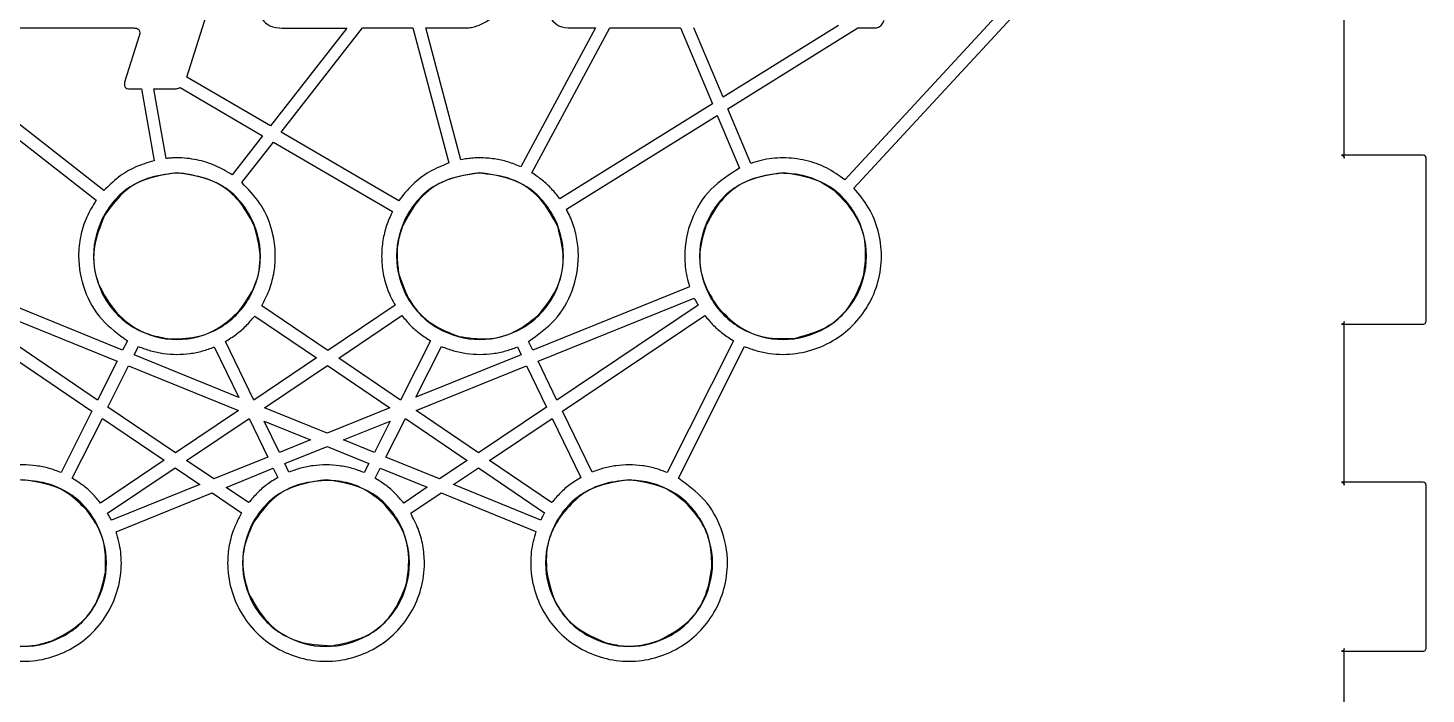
# Model space of a CAD drawing. Extents: x 1 to 406, y -9689 to -9382.
# Drawn here: x 275.3 to 326.6, y -9470.6 to -9446.2 of the extents above; entities that cross this region are included whole.
import ezdxf

# ---------------------------------------------------------------- set-up
doc = ezdxf.new("R2010")
doc.units = 0
doc.layers.get('0').update_dxf_attribs({"linetype": 'CONTINUOUS'})

msp = doc.modelspace()

# ---------------------------------------------------------------- linework, layer by layer
at = {"color": 7}
for points in [[(284.654731, -9446.177005), (287.01841, -9446.177005), (284.215997, -9449.769552), (281.153135, -9447.976897), (282.087445, -9445.025139), (283.200555, -9445.025139), (284.468179, -9441.124601)], [(312.994596, -9442.830442), (313.51601, -9442.830442), (305.286029, -9451.745069)], [(305.620386, -9452.05306), (314.137178, -9442.830367), (314.673581, -9442.830367)], [(323.60749, -9450.9492), (323.60749, -9444.9492)], [(278.108887, -9452.144637), (273.505552, -9448.543825), (274.914758, -9446.176526)], [(274.914758, -9446.176526), (279.211136, -9446.176526)], [(288.923204, -9452.52238), (284.614422, -9450.001086), (287.597702, -9446.175997)], [(287.597702, -9446.175997), (289.446687, -9446.175997), (290.765469, -9451.130217)], [(291.204719, -9451.011826), (289.917458, -9446.175947), (291.342178, -9446.175947)], [(295.256152, -9446.176463), (296.143953, -9446.176463), (293.401999, -9451.271242)], [(293.803526, -9451.487314), (296.662266, -9446.176526)], [(296.662266, -9446.176526), (299.261075, -9446.176526), (300.431028, -9448.960337), (294.830336, -9452.443844)], [(305.055027, -9446.085023), (300.823763, -9448.716902), (299.753542, -9446.173388)], [(301.843345, -9451.143555), (301.001536, -9449.141609), (305.770238, -9446.176415), (306.365551, -9446.176415)], [(279.406478, -9446.459197), (278.879377, -9448.127313)], [(279.064901, -9448.409983), (279.48658, -9448.409983), (279.948569, -9451.045997)], [(280.395559, -9450.965371), (279.947524, -9448.409972), (280.743859, -9448.409972)], [(280.905088, -9448.359339), (283.932811, -9450.131841), (282.815049, -9451.565345)], [(273.27093, -9448.938115), (277.824656, -9452.50069)], [(295.076833, -9452.828318), (300.610863, -9449.38615)], [(300.610863, -9449.38615), (301.423732, -9451.319881)], [(283.173168, -9451.848532), (284.331236, -9450.364386)], [(284.331236, -9450.364386), (288.693244, -9452.916168)], [(326.50593, -9450.8477), (323.50593, -9450.8477)], [(326.60749, -9456.9492), (326.60749, -9450.9492)], [(278.970323, -9457.655413), (278.79824, -9457.998028), (273.097814, -9455.679823)], [(299.595421, -9455.672589), (293.84125, -9457.998028), (293.68622, -9457.679699)], [(272.925215, -9456.101502), (278.593085, -9458.406272), (277.8784, -9459.832024), (272.783105, -9456.369702)], [(288.788327, -9456.3542), (286.319746, -9458.01353), (283.898706, -9456.368152)], [(299.903928, -9456.353685), (294.730086, -9459.829958), (294.040722, -9458.408338), (299.766985, -9456.09375)], [(272.527306, -9456.746956), (277.673245, -9460.24235), (276.544631, -9462.493375)], [(283.642907, -9456.746956), (285.911502, -9458.287431), (283.614485, -9459.829973), (282.570103, -9457.680234)], [(290.085407, -9457.655437), (288.993485, -9459.832048), (286.725922, -9458.28899), (289.043095, -9456.733012)], [(296.01476, -9462.476823), (294.931106, -9460.244401), (300.157661, -9456.731954)], [(323.50593, -9457.0508), (326.50593, -9457.0508)], [(323.60749, -9462.9492), (323.60749, -9456.9492)], [(282.160827, -9457.881254), (283.059995, -9459.732694), (279.221986, -9458.169999), (279.375984, -9457.863685)], [(293.276944, -9457.881267), (293.417504, -9458.170139), (289.556241, -9459.728702), (290.491583, -9457.864215)], [(301.201008, -9457.655413), (298.774798, -9462.492843)], [(299.18202, -9462.700472), (301.607194, -9457.864074)], [(276.951324, -9462.700602), (278.0541, -9460.502285)], [(278.0541, -9460.502285), (280.321661, -9462.043276), (277.990539, -9463.610107)], [(294.534231, -9463.596672), (292.251168, -9462.045343), (294.550251, -9460.502285)], [(294.550251, -9460.502285), (295.604968, -9462.675279)], [(284.899677, -9462.476852), (284.747748, -9462.16421), (286.294423, -9461.539441)], [(286.294423, -9461.539441), (287.825596, -9462.162143), (287.659715, -9462.493388)], [(278.246854, -9463.987871), (280.729905, -9462.320274)], [(280.729905, -9462.320274), (281.63011, -9462.931604), (278.384313, -9464.243155)], [(283.42018, -9463.595174), (282.594908, -9463.035517), (284.323484, -9462.336334)], [(284.323484, -9462.336334), (284.488848, -9462.67585)], [(288.066409, -9462.700086), (288.249345, -9462.334218)], [(288.249345, -9462.334218), (289.966035, -9463.0334), (289.106656, -9463.61011)], [(294.133739, -9464.236434), (290.930833, -9462.933673), (291.84499, -9462.320274)], [(291.84499, -9462.320274), (294.276881, -9463.972369)], [(326.50593, -9462.8477), (323.50593, -9462.8477)], [(326.60749, -9468.9492), (326.60749, -9462.9492)], [(278.558472, -9464.665726), (282.085389, -9463.24049), (283.161809, -9463.972229)], [(289.362981, -9463.986697), (290.476091, -9463.24049), (293.959082, -9464.656942)], [(323.50593, -9469.0508), (326.50593, -9469.0508)], [(323.60749, -9474.9492), (323.60749, -9468.9492)]]:
    msp.add_lwpolyline(points, dxfattribs=at)
for points in [[(280.905088, -9448.359328)], [(280.746732, -9451.507097)], [(280.790368, -9451.489381)], [(291.824826, -9451.504399)], [(291.90545, -9451.489381)], [(302.963136, -9451.506206)], [(303.021051, -9451.489381)], [(283.642907, -9456.746956)], [(279.016831, -9458.580955), (283.042427, -9460.217548), (280.731974, -9461.770425), (278.259255, -9460.090943)], [(286.317677, -9458.564948), (288.601259, -9460.115758), (286.294423, -9461.047483), (284.007225, -9460.117824)], [(293.616457, -9458.580955), (294.349229, -9460.088874), (291.84499, -9461.770425), (289.56399, -9460.219615)], [(283.4331, -9460.502814), (284.12453, -9461.92495), (282.140155, -9462.725417), (281.138149, -9462.045872)], [(283.989656, -9460.603065), (285.68671, -9461.294495), (284.548276, -9461.753899)], [(288.606945, -9460.603065), (288.030751, -9461.751833), (286.900073, -9461.292945)], [(289.169185, -9460.502814), (291.436746, -9462.043806), (290.421304, -9462.727484), (288.4545, -9461.9265)], [(286.232923, -9462.778924)], [(286.257217, -9462.756982)], [(297.332329, -9462.768084)], [(297.3723, -9462.756982)]]:
    msp.add_lwpolyline(points, close=True, dxfattribs=at)
for points, knots in [([(283.88372, -9445.065446), (283.873805, -9445.102093), (283.853033, -9445.178866), (283.838119, -9445.303517), (283.828593, -9445.529826), (283.872683, -9445.854102), (284.213649, -9446.153259), (284.496963, -9446.168512), (284.654731, -9446.177005)], [0, 0, 0, 0, 0.113797, 0.238393, 0.375009, 0.796739, 1.165156, 1.628127, 1.628127, 1.628127, 1.628127]), ([(291.342178, -9446.175947), (291.408216, -9446.172942), (291.543219, -9446.166799), (291.746771, -9446.118353), (292.021783, -9446.016464), (292.343828, -9445.827135), (292.652595, -9445.487595), (292.760947, -9445.207837), (292.816505, -9445.064387)], [0, 0, 0, 0, 0.197955, 0.404685, 0.624312, 1.076871, 1.512315, 1.97057, 1.97057, 1.97057, 1.97057]), ([(294.485137, -9445.064903), (294.475257, -9445.101543), (294.45456, -9445.178301), (294.439962, -9445.302969), (294.430626, -9445.529244), (294.474462, -9445.853437), (294.815189, -9446.152731), (295.098418, -9446.167974), (295.256152, -9446.176463)], [0, 0, 0, 0, 0.113743, 0.238284, 0.374939, 0.796597, 1.164845, 1.627689, 1.627689, 1.627689, 1.627689]), ([(279.211136, -9446.176526), (279.252125, -9446.178412), (279.324502, -9446.181743), (279.414375, -9446.250602), (279.428393, -9446.330374), (279.424407, -9446.386766), (279.41756, -9446.42265), (279.410271, -9446.446685), (279.406478, -9446.459197)], [0, 0, 0, 0, 0.120971, 0.213602, 0.313913, 0.347724, 0.383847, 0.423064, 0.423064, 0.423064, 0.423064]), ([(306.365551, -9446.176415), (306.421165, -9446.171409), (306.528416, -9446.161756), (306.664926, -9446.052339), (306.70521, -9445.949031), (306.726768, -9445.893745)], [0, 0, 0, 0, 0.164635, 0.317491, 0.493467, 0.493467, 0.493467, 0.493467]), ([(278.879377, -9448.127313), (278.875464, -9448.140157), (278.867733, -9448.165532), (278.861292, -9448.204822), (278.857653, -9448.262232), (278.870853, -9448.340413), (278.957013, -9448.405177), (279.025843, -9448.408243), (279.064901, -9448.409983)], [0, 0, 0, 0, 0.040261, 0.079533, 0.118895, 0.213797, 0.301772, 0.417182, 0.417182, 0.417182, 0.417182]), ([(280.743859, -9448.409972), (280.763574, -9448.406287), (280.801615, -9448.399178), (280.8558, -9448.382325), (280.888895, -9448.366884), (280.905088, -9448.359328)], [0, 0, 0, 0, 0.060144, 0.116051, 0.169618, 0.169618, 0.169618, 0.169618]), ([(323.50593, -9450.8477), (323.523472, -9450.85036), (323.558217, -9450.855627), (323.599263, -9450.895524), (323.604699, -9450.930989), (323.60749, -9450.9492)], [0, 0, 0, 0, 0.052363, 0.103712, 0.157913, 0.157913, 0.157913, 0.157913]), ([(326.60749, -9450.9492), (326.604845, -9450.931611), (326.599614, -9450.89683), (326.559612, -9450.855832), (326.524152, -9450.85046), (326.50593, -9450.8477)], [0, 0, 0, 0, 0.052477, 0.103769, 0.15799, 0.15799, 0.15799, 0.15799]), ([(279.948569, -9451.045997), (279.714514, -9451.117607), (279.249952, -9451.25974), (278.621246, -9451.637893), (278.279395, -9451.975997), (278.108887, -9452.144637)], [0, 0, 0, 0, 0.732559, 1.454015, 2.171962, 2.171962, 2.171962, 2.171962]), ([(282.815049, -9451.565345), (282.614186, -9451.444602), (282.209165, -9451.201137), (281.517329, -9450.993004), (280.990592, -9450.937627), (280.657841, -9450.94454), (280.526143, -9450.95224), (280.43899, -9450.961004), (280.395559, -9450.965371)], [0, 0, 0, 0, 0.700809, 1.413108, 2.146703, 2.279583, 2.411398, 2.542339, 2.542339, 2.542339, 2.542339]), ([(290.765469, -9451.130217), (290.521739, -9451.229802), (290.036884, -9451.427908), (289.404078, -9451.90737), (289.083427, -9452.317464), (288.923204, -9452.52238)], [0, 0, 0, 0, 0.787797, 1.567171, 2.345546, 2.345546, 2.345546, 2.345546]), ([(293.401999, -9451.271242), (293.246136, -9451.207179), (292.931933, -9451.078033), (292.426738, -9450.969007), (292.001212, -9450.936496), (291.668501, -9450.948073), (291.434298, -9450.970708), (291.28097, -9450.99817), (291.204719, -9451.011826)], [0, 0, 0, 0, 0.504728, 1.017475, 1.542786, 1.780779, 2.015612, 2.247927, 2.247927, 2.247927, 2.247927]), ([(301.423732, -9451.319881), (301.051056, -9451.556965), (300.304977, -9452.031596), (299.588354, -9453.200551), (299.387988, -9454.224688), (299.428016, -9454.93359), (299.487886, -9455.311102), (299.559746, -9455.552666), (299.595421, -9455.672589)], [0, 0, 0, 0, 1.310732, 2.624019, 3.982884, 4.37087, 4.751266, 5.126289, 5.126289, 5.126289, 5.126289]), ([(305.286029, -9451.745069), (305.067969, -9451.590574), (304.6286, -9451.279281), (303.849291, -9451.008087), (303.163931, -9450.926022), (302.616423, -9450.95868), (302.22086, -9451.025281), (301.968574, -9451.104321), (301.843345, -9451.143555)], [0, 0, 0, 0, 0.798436, 1.608771, 2.444871, 2.852192, 3.251256, 3.644578, 3.644578, 3.644578, 3.644578]), ([(280.790368, -9451.489381), (281.330481, -9451.573052), (282.393753, -9451.737768), (283.564927, -9452.955967), (283.9965, -9454.545287), (283.564937, -9456.151146), (282.393648, -9457.320379), (280.790415, -9457.751568), (279.187203, -9457.320414), (278.016151, -9456.151067), (277.584827, -9454.545287), (278.016164, -9452.956045), (279.187104, -9451.737742), (280.250288, -9451.573044), (280.790368, -9451.489381)], [0, 0, 0, 0, 1.601686, 3.15309, 4.753358, 6.353545, 7.904756, 9.506373, 11.10787, 12.658902, 14.259054, 15.859286, 17.410513, 19.012074, 19.012074, 19.012074, 19.012074]), ([(280.746732, -9451.507108), (280.394102, -9451.545444), (279.68888, -9451.622113), (278.749171, -9452.191623), (278.339028, -9452.769079), (278.133848, -9453.05796)], [0, 0, 0, 0, 1.055527, 2.110934, 3.167462, 3.167462, 3.167462, 3.167462]), ([(281.029448, -9451.517019), (280.998081, -9451.514842), (280.935349, -9451.510488), (280.841059, -9451.507215), (280.778176, -9451.507137), (280.746732, -9451.507097)], [0, 0, 0, 0, 0.094321, 0.18864, 0.282965, 0.282965, 0.282965, 0.282965]), ([(283.618737, -9453.419847), (283.440582, -9453.087532), (283.084353, -9452.42305), (282.142804, -9451.722066), (281.40053, -9451.585361), (281.029448, -9451.517019)], [0, 0, 0, 0, 1.122907, 2.245312, 3.367384, 3.367384, 3.367384, 3.367384]), ([(283.898706, -9456.368152), (283.995484, -9456.183735), (284.190569, -9455.81199), (284.357563, -9455.193397), (284.430523, -9454.417994), (284.295553, -9453.516352), (283.872867, -9452.57184), (283.405557, -9452.088762), (283.173168, -9451.848532)], [0, 0, 0, 0, 0.623271, 1.256381, 1.907341, 2.948977, 3.956267, 4.952702, 4.952702, 4.952702, 4.952702]), ([(291.90545, -9451.489381), (292.445712, -9451.573081), (293.509342, -9451.737863), (294.68145, -9452.95566), (295.113943, -9454.545287), (294.681462, -9456.151457), (293.50923, -9457.32026), (291.905699, -9457.751593), (290.302282, -9457.320419), (289.131239, -9456.151066), (288.699911, -9454.545287), (289.131249, -9452.956044), (290.302189, -9451.737744), (291.365372, -9451.573045), (291.90545, -9451.489381)], [0, 0, 0, 0, 1.602209, 3.154316, 4.754723, 6.35505, 7.906964, 9.509104, 11.110597, 12.66163, 14.261782, 15.862014, 17.413242, 19.014798, 19.014798, 19.014798, 19.014798]), ([(291.824826, -9451.504399), (291.428247, -9451.562021), (290.634975, -9451.677282), (289.615978, -9452.403793), (289.242394, -9453.112638), (289.055578, -9453.467107)], [0, 0, 0, 0, 1.191112, 2.382565, 3.574326, 3.574326, 3.574326, 3.574326]), ([(294.768482, -9453.498169), (294.573145, -9453.122827), (294.183105, -9452.373364), (293.087505, -9451.626789), (292.246118, -9451.545234), (291.824826, -9451.504399)], [0, 0, 0, 0, 1.257085, 2.510085, 3.766654, 3.766654, 3.766654, 3.766654]), ([(294.830336, -9452.443844), (294.733503, -9452.320395), (294.539937, -9452.073624), (294.193789, -9451.751237), (293.933742, -9451.575375), (293.803526, -9451.487314)], [0, 0, 0, 0, 0.470258, 0.940032, 1.4112, 1.4112, 1.4112, 1.4112]), ([(303.021051, -9451.489381), (303.561274, -9451.573074), (304.624813, -9451.73784), (305.796683, -9452.955737), (306.228956, -9454.545287), (305.796694, -9456.151378), (304.624704, -9457.32029), (303.021198, -9457.751593), (301.417761, -9457.320387), (300.24648, -9456.151144), (299.814919, -9454.545287), (300.246489, -9452.955968), (301.417661, -9451.737766), (302.480935, -9451.573052), (303.021051, -9451.489381)], [0, 0, 0, 0, 1.602073, 3.154004, 4.754377, 6.35467, 7.906408, 9.508412, 11.110034, 12.661243, 14.261431, 15.861697, 17.4131, 19.01479, 19.01479, 19.01479, 19.01479]), ([(302.963136, -9451.506206), (302.570949, -9451.557614), (301.786505, -9451.660438), (300.767899, -9452.359703), (300.390022, -9453.054819), (300.201092, -9453.402361)], [0, 0, 0, 0, 1.176037, 2.352279, 3.528414, 3.528414, 3.528414, 3.528414]), ([(304.925516, -9452.170021), (304.732113, -9452.036311), (304.345465, -9451.768999), (303.667253, -9451.541159), (303.197908, -9451.51786), (302.963136, -9451.506206)], [0, 0, 0, 0, 0.703189, 1.405804, 2.109012, 2.109012, 2.109012, 2.109012]), ([(301.607194, -9457.864074), (301.755262, -9457.920829), (302.053817, -9458.035265), (302.530775, -9458.130424), (303.483503, -9458.198264), (304.911872, -9457.812703), (306.288538, -9456.437422), (306.715787, -9454.860058), (306.546657, -9453.616397), (306.201867, -9452.750224), (305.813384, -9452.284454), (305.620386, -9452.05306)], [0, 0, 0, 0, 0.47505, 0.957864, 1.451976, 3.337396, 5.168689, 7.052765, 7.993842, 8.904802, 9.804173, 9.804173, 9.804173, 9.804173]), ([(305.978399, -9455.278291), (306.027733, -9454.895494), (306.126373, -9454.130108), (305.743127, -9452.99023), (305.19808, -9452.443452), (304.925516, -9452.170021)], [0, 0, 0, 0, 1.148558, 2.296496, 3.444779, 3.444779, 3.444779, 3.444779]), ([(277.824656, -9452.50069), (277.7005, -9452.703246), (277.450231, -9453.111552), (277.234833, -9453.811648), (277.137448, -9454.725117), (277.336432, -9455.811827), (277.968075, -9456.925611), (278.636764, -9457.412527), (278.970323, -9457.655413)], [0, 0, 0, 0, 0.710432, 1.432063, 2.175354, 3.45036, 4.682311, 5.908488, 5.908488, 5.908488, 5.908488]), ([(288.693244, -9452.916168), (288.616389, -9453.084306), (288.461445, -9453.423285), (288.330161, -9453.975696), (288.280502, -9454.570847), (288.337916, -9455.187872), (288.501437, -9455.801552), (288.6932, -9456.170954), (288.788327, -9456.3542)], [0, 0, 0, 0, 0.553529, 1.115949, 1.693058, 2.338404, 2.966094, 3.583975, 3.583975, 3.583975, 3.583975]), ([(293.68622, -9457.679699), (294.027096, -9457.437545), (294.710282, -9456.952217), (295.35755, -9455.827659), (295.552732, -9454.774467), (295.480008, -9453.942283), (295.334813, -9453.358802), (295.162352, -9453.004171), (295.076833, -9452.828318)], [0, 0, 0, 0, 1.242244, 2.489713, 3.780475, 4.391436, 4.986496, 5.571822, 5.571822, 5.571822, 5.571822]), ([(278.133848, -9453.05796), (277.970507, -9453.45902), (277.643671, -9454.261515), (277.81365, -9455.614418), (278.336032, -9456.306312), (278.597009, -9456.651976)], [0, 0, 0, 0, 1.285571, 2.57235, 3.857021, 3.857021, 3.857021, 3.857021]), ([(283.077323, -9456.558707), (283.292788, -9456.253548), (283.723606, -9455.643388), (283.921325, -9454.49873), (283.719616, -9453.779531), (283.618737, -9453.419847)], [0, 0, 0, 0, 1.111896, 2.223216, 3.335056, 3.335056, 3.335056, 3.335056]), ([(289.055578, -9453.467107), (288.996829, -9453.655521), (288.879174, -9454.032855), (288.843395, -9454.629978), (288.9024, -9455.020401), (288.931869, -9455.215397)], [0, 0, 0, 0, 0.59057, 1.182725, 1.77357, 1.77357, 1.77357, 1.77357]), ([(300.201092, -9453.402361), (300.099283, -9453.74232), (299.89575, -9454.421952), (300.04676, -9455.512169), (300.426425, -9456.111416), (300.616343, -9456.411173)], [0, 0, 0, 0, 1.056832, 2.112775, 3.169663, 3.169663, 3.169663, 3.169663]), ([(294.030231, -9456.728446), (294.278755, -9456.427063), (294.775728, -9455.824388), (295.047912, -9454.636319), (294.861635, -9453.877593), (294.768482, -9453.498169)], [0, 0, 0, 0, 1.161802, 2.323256, 3.48508, 3.48508, 3.48508, 3.48508]), ([(288.931869, -9455.215397), (289.053496, -9455.566161), (289.29665, -9456.267397), (290.095486, -9457.099034), (290.7892, -9457.363922), (291.136137, -9457.496396)], [0, 0, 0, 0, 1.105701, 2.210487, 3.315783, 3.315783, 3.315783, 3.315783]), ([(303.418844, -9457.566915), (303.812884, -9457.467093), (304.601011, -9457.267435), (305.549371, -9456.41998), (305.835393, -9455.658844), (305.978399, -9455.278291)], [0, 0, 0, 0, 1.208104, 2.416352, 3.62451, 3.62451, 3.62451, 3.62451]), ([(299.766985, -9456.09375), (299.7813, -9456.123166), (299.809896, -9456.181932), (299.855452, -9456.26868), (299.887775, -9456.325359), (299.903928, -9456.353685)], [0, 0, 0, 0, 0.09814, 0.196056, 0.293874, 0.293874, 0.293874, 0.293874]), ([(300.616343, -9456.411173), (300.860821, -9456.66607), (301.349698, -9457.17578), (302.358606, -9457.601392), (303.065475, -9457.578406), (303.418844, -9457.566915)], [0, 0, 0, 0, 1.053102, 2.105855, 3.158214, 3.158214, 3.158214, 3.158214]), ([(278.597009, -9456.651976), (278.777303, -9456.817262), (279.138254, -9457.148169), (279.813239, -9457.464039), (280.295099, -9457.546893), (280.535844, -9457.588289)], [0, 0, 0, 0, 0.730831, 1.463138, 2.194318, 2.194318, 2.194318, 2.194318]), ([(280.535844, -9457.588289), (280.852094, -9457.582739), (281.484122, -9457.571649), (282.387647, -9457.210383), (282.847362, -9456.775997), (283.077323, -9456.558707)], [0, 0, 0, 0, 0.944232, 1.88705, 2.830708, 2.830708, 2.830708, 2.830708]), ([(282.570103, -9457.680234), (282.705375, -9457.595832), (282.975404, -9457.427349), (283.336843, -9457.112317), (283.54087, -9456.868761), (283.642907, -9456.746956)], [0, 0, 0, 0, 0.477867, 0.953914, 1.430172, 1.430172, 1.430172, 1.430172]), ([(289.043095, -9456.733012), (289.142329, -9456.852763), (289.340735, -9457.092189), (289.691876, -9457.403231), (289.954073, -9457.571267), (290.085407, -9457.655437)], [0, 0, 0, 0, 0.466161, 0.932029, 1.399577, 1.399577, 1.399577, 1.399577]), ([(291.136137, -9457.496396), (291.480418, -9457.549243), (292.169145, -9457.654961), (293.211121, -9457.377623), (293.757208, -9456.944828), (294.030231, -9456.728446)], [0, 0, 0, 0, 1.03788, 2.076258, 3.114486, 3.114486, 3.114486, 3.114486]), ([(300.157661, -9456.731954), (300.256969, -9456.851866), (300.455512, -9457.091601), (300.807026, -9457.402986), (301.069518, -9457.571167), (301.201008, -9457.655413)], [0, 0, 0, 0, 0.466671, 0.933002, 1.401067, 1.401067, 1.401067, 1.401067]), ([(323.60749, -9456.9492), (323.604843, -9456.966796), (323.59961, -9457.001594), (323.559627, -9457.042643), (323.524154, -9457.048032), (323.50593, -9457.0508)], [0, 0, 0, 0, 0.052502, 0.103829, 0.158056, 0.158056, 0.158056, 0.158056]), ([(326.50593, -9457.0508), (326.523473, -9457.04814), (326.558226, -9457.042872), (326.599275, -9457.002931), (326.604702, -9456.967435), (326.60749, -9456.9492)], [0, 0, 0, 0, 0.052364, 0.103731, 0.158, 0.158, 0.158, 0.158]), ([(279.375984, -9457.863685), (279.524116, -9457.920504), (279.822793, -9458.035068), (280.299703, -9458.13052), (280.784927, -9458.164911), (281.264906, -9458.131865), (281.726623, -9458.042041), (282.016861, -9457.934565), (282.160827, -9457.881254)], [0, 0, 0, 0, 0.475264, 0.958274, 1.452598, 1.9306, 2.397898, 2.857833, 2.857833, 2.857833, 2.857833]), ([(290.491583, -9457.864215), (290.639667, -9457.920988), (290.938226, -9458.035451), (291.414985, -9458.130638), (291.900157, -9458.164894), (292.380298, -9458.131894), (292.842375, -9458.042129), (293.132858, -9457.934602), (293.276944, -9457.881267)], [0, 0, 0, 0, 0.475081, 0.95783, 1.451986, 1.930264, 2.397944, 2.858238, 2.858238, 2.858238, 2.858238]), ([(273.372742, -9462.676184), (273.030112, -9462.917881), (272.343377, -9463.402317), (271.693074, -9464.530903), (271.41669, -9466.006989), (271.875056, -9467.70227), (273.254147, -9469.078136), (275.142113, -9469.591881), (277.030252, -9469.077856), (278.408836, -9467.703361), (278.786401, -9466.308203), (278.734279, -9465.419647), (278.670946, -9465.03417), (278.595784, -9464.787952), (278.558472, -9464.665726)], [0, 0, 0, 0, 1.245674, 2.496714, 3.791611, 5.67553, 7.506312, 9.391384, 11.276452, 13.107237, 14.991156, 15.38765, 15.776246, 16.15931, 16.15931, 16.15931, 16.15931]), ([(276.544631, -9462.493375), (276.397627, -9462.437695), (276.101203, -9462.325419), (275.628329, -9462.232572), (275.147539, -9462.199154), (274.671959, -9462.231458), (274.214336, -9462.319556), (273.926395, -9462.425034), (273.783561, -9462.477357)], [0, 0, 0, 0, 0.470894, 0.949529, 1.439355, 1.912968, 2.375957, 2.831701, 2.831701, 2.831701, 2.831701]), ([(284.488848, -9462.67585), (284.354386, -9462.758952), (284.085977, -9462.924837), (283.72604, -9463.235154), (283.522139, -9463.475161), (283.42018, -9463.595174)], [0, 0, 0, 0, 0.473756, 0.945694, 1.417706, 1.417706, 1.417706, 1.417706]), ([(287.659715, -9462.493388), (287.512684, -9462.437711), (287.21624, -9462.325454), (286.743374, -9462.232581), (286.262739, -9462.199181), (285.787428, -9462.231421), (285.330155, -9462.31932), (285.042413, -9462.424618), (284.899677, -9462.476852)], [0, 0, 0, 0, 0.470972, 0.949566, 1.439351, 1.912576, 2.375192, 2.830565, 2.830565, 2.830565, 2.830565]), ([(295.604968, -9462.675279), (295.470213, -9462.758535), (295.201216, -9462.924732), (294.84056, -9463.235752), (294.636344, -9463.476361), (294.534231, -9463.596672)], [0, 0, 0, 0, 0.474743, 0.947681, 1.420672, 1.420672, 1.420672, 1.420672]), ([(298.774798, -9462.492843), (298.627772, -9462.437229), (298.3313, -9462.325084), (297.858419, -9462.232492), (297.377783, -9462.199176), (296.902501, -9462.231355), (296.445218, -9462.319237), (296.1575, -9462.424567), (296.01476, -9462.476823)], [0, 0, 0, 0, 0.470884, 0.949523, 1.439235, 1.912505, 2.375052, 2.830458, 2.830458, 2.830458, 2.830458]), ([(275.142133, -9462.756982), (275.68216, -9462.840469), (276.745058, -9463.004789), (277.916432, -9464.222022), (278.347658, -9465.811038), (277.916328, -9467.416691), (276.745397, -9468.586286), (275.142082, -9469.017703), (273.538744, -9468.586256), (272.367575, -9467.416769), (271.93602, -9465.811038), (272.36747, -9464.221944), (273.539081, -9463.004813), (274.602068, -9462.840476), (275.142133, -9462.756982)], [0, 0, 0, 0, 1.601386, 3.151891, 4.751656, 6.351887, 7.903116, 9.504674, 11.106364, 12.657767, 14.258033, 15.857832, 17.408514, 19.010031, 19.010031, 19.010031, 19.010031]), ([(277.478935, -9463.871486), (277.266215, -9463.656825), (276.841395, -9463.228129), (276.001176, -9462.834344), (275.398871, -9462.790153), (275.097325, -9462.768028)], [0, 0, 0, 0, 0.902438, 1.802241, 2.704393, 2.704393, 2.704393, 2.704393]), ([(277.990539, -9463.610107), (277.891321, -9463.491982), (277.692922, -9463.255775), (277.342868, -9462.949153), (277.081999, -9462.783554), (276.951324, -9462.700602)], [0, 0, 0, 0, 0.462393, 0.924616, 1.388541, 1.388541, 1.388541, 1.388541]), ([(286.257217, -9462.756982), (286.797393, -9462.840497), (287.860649, -9463.004884), (289.03296, -9464.221713), (289.4651, -9465.811038), (289.032854, -9467.417002), (287.860978, -9468.586165), (286.257418, -9469.017722), (284.653948, -9468.58629), (283.483023, -9467.41669), (283.051693, -9465.811039), (283.482913, -9464.222021), (284.654291, -9463.004789), (285.717189, -9462.840469), (286.257217, -9462.756982)], [0, 0, 0, 0, 1.60191, 3.153118, 4.753021, 6.353392, 7.905323, 9.507402, 11.108959, 12.660188, 14.260419, 15.860184, 17.41069, 19.012077, 19.012077, 19.012077, 19.012077]), ([(286.232923, -9462.778924), (285.880621, -9462.813777), (285.175031, -9462.88358), (284.22991, -9463.443023), (283.816674, -9464.018006), (283.610289, -9464.305173)], [0, 0, 0, 0, 1.053646, 2.110236, 3.164446, 3.164446, 3.164446, 3.164446]), ([(288.33317, -9463.589856), (288.132504, -9463.429911), (287.731072, -9463.109941), (287.003723, -9462.813903), (286.489716, -9462.790577), (286.232923, -9462.778924)], [0, 0, 0, 0, 0.767996, 1.536373, 2.303488, 2.303488, 2.303488, 2.303488]), ([(289.106656, -9463.61011), (289.007323, -9463.491918), (288.808698, -9463.255583), (288.458361, -9462.94871), (288.197223, -9462.783064), (288.066409, -9462.700086)], [0, 0, 0, 0, 0.462773, 0.925353, 1.389667, 1.389667, 1.389667, 1.389667]), ([(293.959082, -9464.656942), (293.92121, -9464.780042), (293.84492, -9465.02802), (293.780851, -9465.416516), (293.728413, -9466.307119), (294.10593, -9467.703278), (295.48433, -9469.077894), (297.372582, -9469.5919), (299.260803, -9469.078009), (300.64082, -9467.702593), (301.098634, -9466.012299), (300.826913, -9464.546383), (300.190732, -9463.428837), (299.517759, -9462.9429), (299.18202, -9462.700472)], [0, 0, 0, 0, 0.38605, 0.777677, 1.177355, 3.061238, 4.891845, 6.776788, 8.662373, 10.493862, 12.377922, 13.657159, 14.89326, 16.123877, 16.123877, 16.123877, 16.123877]), ([(297.3723, -9462.756982), (297.912511, -9462.840505), (298.975854, -9463.00491), (300.148401, -9464.221636), (300.580775, -9465.811038), (300.148294, -9467.417081), (298.976182, -9468.586133), (297.372548, -9469.017728), (295.769027, -9468.586293), (294.598103, -9467.416689), (294.16678, -9465.811039), (294.597996, -9464.222021), (295.769374, -9463.004789), (296.832271, -9462.840469), (297.3723, -9462.756982)], [0, 0, 0, 0, 1.602036, 3.153422, 4.753361, 6.353767, 7.905877, 9.508081, 11.109642, 12.66087, 14.2611, 15.860864, 17.411369, 19.012757, 19.012757, 19.012757, 19.012757]), ([(297.332329, -9462.768084), (297.008371, -9462.80355), (296.360723, -9462.874453), (295.478713, -9463.354552), (295.0618, -9463.854776), (294.853204, -9464.105055)], [0, 0, 0, 0, 0.971665, 1.942528, 2.91469, 2.91469, 2.91469, 2.91469]), ([(299.440656, -9463.585779), (299.239776, -9463.424096), (298.838211, -9463.100887), (298.104144, -9462.816452), (297.589687, -9462.784212), (297.332329, -9462.768084)], [0, 0, 0, 0, 0.770757, 1.540772, 2.311565, 2.311565, 2.311565, 2.311565]), ([(323.50593, -9462.8477), (323.523472, -9462.85036), (323.558217, -9462.855627), (323.599263, -9462.895524), (323.604699, -9462.930989), (323.60749, -9462.9492)], [0, 0, 0, 0, 0.052363, 0.103712, 0.157913, 0.157913, 0.157913, 0.157913]), ([(326.60749, -9462.9492), (326.604845, -9462.931611), (326.599614, -9462.89683), (326.559612, -9462.855832), (326.524152, -9462.85046), (326.50593, -9462.8477)], [0, 0, 0, 0, 0.052477, 0.103769, 0.15799, 0.15799, 0.15799, 0.15799]), ([(289.213883, -9466.556465), (289.264244, -9466.198352), (289.364922, -9465.482438), (289.049455, -9464.405269), (288.571986, -9463.861722), (288.33317, -9463.589856)], [0, 0, 0, 0, 1.07737, 2.153798, 3.230957, 3.230957, 3.230957, 3.230957]), ([(300.415283, -9465.977773), (300.406529, -9465.680612), (300.389036, -9465.086782), (300.045146, -9464.241056), (299.642266, -9463.804328), (299.440656, -9463.585779)], [0, 0, 0, 0, 0.887476, 1.773479, 2.660985, 2.660985, 2.660985, 2.660985]), ([(278.164854, -9466.155084), (278.174249, -9465.882221), (278.193018, -9465.337055), (277.963411, -9464.53278), (277.640473, -9464.091981), (277.478935, -9463.871486)], [0, 0, 0, 0, 0.816482, 1.631288, 2.446792, 2.446792, 2.446792, 2.446792]), ([(278.384313, -9464.243155), (278.369937, -9464.214253), (278.341213, -9464.15651), (278.295355, -9464.071383), (278.263016, -9464.015699), (278.246854, -9463.987871)], [0, 0, 0, 0, 0.096835, 0.19347, 0.290009, 0.290009, 0.290009, 0.290009]), ([(283.161809, -9463.972229), (283.062577, -9464.158348), (282.862531, -9464.533552), (282.69117, -9465.159965), (282.589456, -9466.219884), (282.990312, -9467.703024), (284.369181, -9469.077939), (286.257429, -9469.591937), (288.145766, -9469.077813), (289.525592, -9467.703341), (289.926611, -9466.221876), (289.826036, -9465.165663), (289.657518, -9464.544365), (289.460643, -9464.171607), (289.362981, -9463.986697)], [0, 0, 0, 0, 0.631209, 1.272482, 1.932012, 3.815932, 5.646715, 7.531781, 9.417369, 11.248854, 13.132914, 13.786653, 14.422429, 15.048267, 15.048267, 15.048267, 15.048267]), ([(294.276881, -9463.972369), (294.260014, -9464.001126), (294.226264, -9464.058667), (294.178569, -9464.146758), (294.148693, -9464.20652), (294.133739, -9464.236434)], [0, 0, 0, 0, 0.100008, 0.200118, 0.300444, 0.300444, 0.300444, 0.300444]), ([(294.853204, -9464.105055), (294.731154, -9464.309671), (294.487232, -9464.718601), (294.316705, -9465.424236), (294.339819, -9465.899592), (294.351388, -9466.137502)], [0, 0, 0, 0, 0.712132, 1.423213, 2.135691, 2.135691, 2.135691, 2.135691]), ([(283.610289, -9464.305173), (283.485204, -9464.577868), (283.235186, -9465.122925), (283.162529, -9466.04129), (283.328961, -9466.617552), (283.412203, -9466.905776)], [0, 0, 0, 0, 0.895852, 1.790614, 2.685953, 2.685953, 2.685953, 2.685953]), ([(276.228213, -9468.660495), (276.558604, -9468.491459), (277.219113, -9468.153526), (277.928118, -9467.243273), (278.085933, -9466.517855), (278.164854, -9466.155084)], [0, 0, 0, 0, 1.105168, 2.209426, 3.314056, 3.314056, 3.314056, 3.314056]), ([(294.351388, -9466.137502), (294.434357, -9466.527064), (294.600458, -9467.306945), (295.405136, -9468.257291), (296.136303, -9468.572072), (296.501839, -9468.729443)], [0, 0, 0, 0, 1.182461, 2.367222, 3.551673, 3.551673, 3.551673, 3.551673]), ([(298.464039, -9468.658939), (298.809944, -9468.477823), (299.501593, -9468.115675), (300.220459, -9467.133063), (300.350339, -9466.362884), (300.415283, -9465.977773)], [0, 0, 0, 0, 1.161743, 2.322945, 3.484275, 3.484275, 3.484275, 3.484275]), ([(286.465754, -9468.850064), (286.884386, -9468.769328), (287.721974, -9468.607795), (288.747714, -9467.747386), (289.05851, -9466.953396), (289.213883, -9466.556465)], [0, 0, 0, 0, 1.265459, 2.531896, 3.79792, 3.79792, 3.79792, 3.79792]), ([(283.412203, -9466.905776), (283.619206, -9467.284318), (284.033294, -9468.041549), (285.17051, -9468.783024), (286.034272, -9468.827731), (286.465754, -9468.850064)], [0, 0, 0, 0, 1.282522, 2.565546, 3.846197, 3.846197, 3.846197, 3.846197]), ([(274.709909, -9468.82881), (274.880546, -9468.846049), (275.222413, -9468.880589), (275.736731, -9468.812443), (276.064507, -9468.711107), (276.228213, -9468.660495)], [0, 0, 0, 0, 0.513161, 1.02811, 1.541912, 1.541912, 1.541912, 1.541912]), ([(296.501839, -9468.729443), (296.718077, -9468.782169), (297.150618, -9468.887637), (297.825748, -9468.850545), (298.251243, -9468.722818), (298.464039, -9468.658939)], [0, 0, 0, 0, 0.66505, 1.330304, 1.995866, 1.995866, 1.995866, 1.995866]), ([(323.60749, -9468.9492), (323.604843, -9468.966796), (323.59961, -9469.001594), (323.559627, -9469.042643), (323.524154, -9469.048032), (323.50593, -9469.0508)], [0, 0, 0, 0, 0.052502, 0.103829, 0.158056, 0.158056, 0.158056, 0.158056]), ([(326.50593, -9469.0508), (326.523473, -9469.04814), (326.558226, -9469.042872), (326.599275, -9469.002931), (326.604702, -9468.967435), (326.60749, -9468.9492)], [0, 0, 0, 0, 0.052364, 0.103731, 0.158, 0.158, 0.158, 0.158])]:
    msp.add_open_spline(points, degree=3, knots=knots, dxfattribs=at)

doc.saveas('drawing.dxf')
